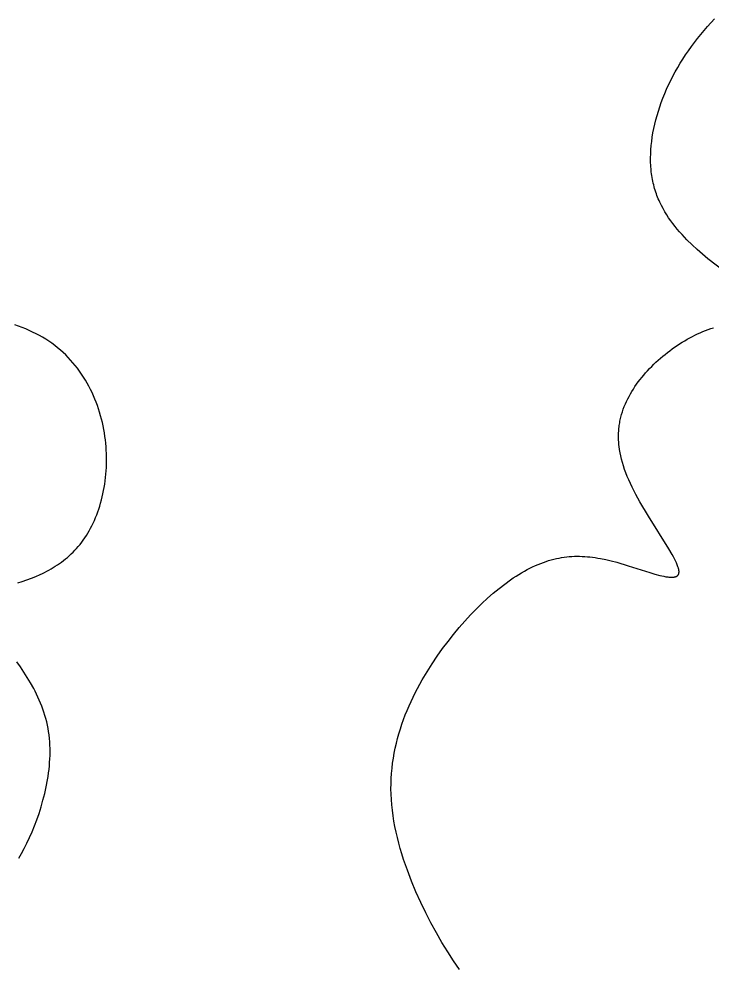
# Model space of a CAD drawing. Extents: x 238 to 525, y 206 to 336.
# Drawn here: x 368.9 to 407.3, y 265.7 to 318.2 of the extents above; entities that cross this region are included whole.
import ezdxf

# ---------------------------------------------------------------- set-up
doc = ezdxf.new("R2010")
doc.units = 0
doc.layers.get('0').update_dxf_attribs({"linetype": 'CONTINUOUS'})

msp = doc.modelspace()

# ---------------------------------------------------------------- linework, layer by layer
at = {"color": 7, "linetype": 'CONTINUOUS'}
for points in [[(409.574, 302.994), (407.124, 304.88), (406.826, 305.128), (406.531, 305.384), (406.24, 305.651), (405.957, 305.927), (405.819, 306.069), (405.683, 306.215), (405.55, 306.362), (405.421, 306.513), (405.295, 306.667), (405.173, 306.824), (405.055, 306.984), (404.942, 307.148), (404.833, 307.314), (404.729, 307.484), (404.63, 307.658), (404.537, 307.835), (404.45, 308.015), (404.408, 308.107), (404.368, 308.199), (404.33, 308.293), (404.293, 308.387), (404.259, 308.483), (404.225, 308.579), (404.194, 308.676), (404.164, 308.775), (404.136, 308.874), (404.11, 308.975), (404.086, 309.076), (404.064, 309.178), (404.043, 309.281), (404.024, 309.386), (404.008, 309.491), (403.993, 309.597), (403.98, 309.704), (403.969, 309.812), (403.952, 310.029), (403.942, 310.25), (403.939, 310.474), (403.944, 310.701), (403.955, 310.93), (403.974, 311.161), (404, 311.394), (404.032, 311.629), (404.071, 311.866), (404.118, 312.105), (404.17, 312.344), (404.23, 312.585), (404.296, 312.827), (404.369, 313.069), (404.448, 313.312), (404.533, 313.556), (404.625, 313.799), (404.724, 314.042), (404.828, 314.285), (404.939, 314.528), (405.056, 314.77), (405.179, 315.011), (405.308, 315.251), (405.443, 315.49), (405.583, 315.727), (405.73, 315.963), (405.883, 316.196), (406.041, 316.428), (406.205, 316.658), (406.374, 316.885), (406.549, 317.11), (406.728, 317.332), (406.913, 317.551), (407.101, 317.768), (407.491, 318.192)], [(368.832, 286.88), (369.082, 286.958), (369.332, 287.042), (369.582, 287.133), (369.831, 287.233), (370.077, 287.342), (370.199, 287.4), (370.32, 287.46), (370.441, 287.522), (370.56, 287.587), (370.679, 287.655), (370.797, 287.725), (370.913, 287.798), (371.028, 287.873), (371.142, 287.952), (371.254, 288.033), (371.365, 288.117), (371.474, 288.204), (371.582, 288.294), (371.688, 288.387), (371.792, 288.483), (371.895, 288.583), (371.995, 288.686), (372.093, 288.792), (372.189, 288.901), (372.283, 289.014), (372.375, 289.131), (372.464, 289.251), (372.551, 289.375), (372.636, 289.502), (372.717, 289.633), (372.797, 289.768), (372.873, 289.907), (372.946, 290.05), (373.017, 290.196), (373.085, 290.346), (373.15, 290.499), (373.211, 290.655), (373.27, 290.814), (373.326, 290.977), (373.378, 291.142), (373.428, 291.309), (373.474, 291.48), (373.516, 291.652), (373.556, 291.827), (373.592, 292.004), (373.625, 292.183), (373.654, 292.364), (373.679, 292.547), (373.701, 292.731), (373.719, 292.916), (373.734, 293.103), (373.745, 293.291), (373.752, 293.48), (373.755, 293.67), (373.755, 293.861), (373.75, 294.053), (373.742, 294.244), (373.729, 294.437), (373.713, 294.629), (373.692, 294.821), (373.667, 295.014), (373.638, 295.206), (373.605, 295.398), (373.567, 295.589), (373.525, 295.78), (373.478, 295.97), (373.428, 296.16), (373.373, 296.348), (373.313, 296.535), (373.25, 296.72), (373.181, 296.904), (373.109, 297.087), (373.032, 297.268), (372.95, 297.447), (372.865, 297.624), (372.774, 297.798), (372.68, 297.971), (372.581, 298.141), (372.477, 298.308), (372.369, 298.473), (372.257, 298.634), (372.14, 298.793), (372.018, 298.949), (371.892, 299.101), (371.762, 299.25), (371.627, 299.395), (371.487, 299.536), (371.343, 299.674), (371.195, 299.807), (371.042, 299.936), (370.884, 300.062), (370.722, 300.182), (370.555, 300.298), (370.384, 300.409), (370.208, 300.516), (370.027, 300.617), (369.842, 300.714), (369.654, 300.806), (369.462, 300.894), (369.268, 300.978), (369.071, 301.058), (368.671, 301.208)], [(393.33, 265.41), (393.005, 265.888), (392.684, 266.387), (392.366, 266.906), (392.056, 267.441), (391.754, 267.993), (391.462, 268.558), (391.183, 269.134), (390.919, 269.721), (390.672, 270.316), (390.443, 270.917), (390.236, 271.522), (390.14, 271.826), (390.051, 272.13), (389.968, 272.434), (389.891, 272.738), (389.821, 273.042), (389.758, 273.345), (389.703, 273.648), (389.655, 273.949), (389.614, 274.25), (389.582, 274.549), (389.558, 274.846), (389.543, 275.141), (389.536, 275.434), (389.538, 275.725), (389.548, 276.014), (389.567, 276.3), (389.593, 276.584), (389.626, 276.866), (389.668, 277.145), (389.716, 277.422), (389.771, 277.697), (389.833, 277.969), (389.901, 278.238), (389.976, 278.505), (390.056, 278.769), (390.142, 279.03), (390.234, 279.289), (390.331, 279.545), (390.433, 279.798), (390.54, 280.048), (390.651, 280.295), (390.766, 280.54), (390.886, 280.781), (391.009, 281.02), (391.267, 281.488), (391.536, 281.943), (391.817, 282.385), (392.106, 282.814), (392.401, 283.23), (392.702, 283.632), (393.007, 284.02), (393.315, 284.393), (393.627, 284.751), (393.941, 285.095), (394.257, 285.422), (394.575, 285.734), (394.893, 286.03), (395.212, 286.309), (395.529, 286.571), (395.846, 286.815), (396.162, 287.042), (396.319, 287.149), (396.475, 287.252), (396.631, 287.349), (396.786, 287.443), (396.94, 287.531), (397.093, 287.615), (397.245, 287.694), (397.396, 287.768), (397.546, 287.838), (397.695, 287.902), (397.843, 287.962), (397.99, 288.018), (398.137, 288.068), (398.282, 288.115), (398.427, 288.157), (398.571, 288.195), (398.715, 288.228), (398.859, 288.258), (399.002, 288.283), (399.145, 288.305), (399.287, 288.322), (399.43, 288.336), (399.572, 288.346), (399.715, 288.352), (399.858, 288.355), (400, 288.354), (400.144, 288.35), (400.287, 288.342), (400.431, 288.331), (400.576, 288.317), (400.721, 288.3), (400.867, 288.28), (401.013, 288.257), (401.161, 288.231), (401.458, 288.17), (401.76, 288.099), (402.067, 288.019), (402.692, 287.833), (403.906, 287.447), (404.183, 287.366), (404.443, 287.297), (404.565, 287.268), (404.682, 287.243), (404.793, 287.222), (404.846, 287.214), (404.898, 287.207), (404.948, 287.201), (404.996, 287.197), (405.042, 287.194), (405.086, 287.192), (405.108, 287.192), (405.129, 287.192), (405.15, 287.193), (405.17, 287.194), (405.189, 287.196), (405.209, 287.197), (405.227, 287.2), (405.245, 287.202), (405.263, 287.205), (405.28, 287.209), (405.296, 287.213), (405.304, 287.215), (405.312, 287.217), (405.32, 287.22), (405.328, 287.222), (405.335, 287.225), (405.343, 287.228), (405.35, 287.23), (405.357, 287.233), (405.364, 287.236), (405.371, 287.24), (405.377, 287.243), (405.384, 287.246), (405.39, 287.25), (405.396, 287.254), (405.403, 287.258), (405.408, 287.261), (405.414, 287.265), (405.42, 287.27), (405.425, 287.274), (405.431, 287.278), (405.436, 287.283), (405.441, 287.288), (405.446, 287.292), (405.451, 287.297), (405.455, 287.302), (405.46, 287.308), (405.464, 287.313), (405.468, 287.318), (405.472, 287.324), (405.476, 287.33), (405.479, 287.336), (405.483, 287.342), (405.486, 287.348), (405.489, 287.354), (405.492, 287.36), (405.495, 287.367), (405.498, 287.374), (405.5, 287.38), (405.503, 287.387), (405.505, 287.394), (405.507, 287.402), (405.509, 287.409), (405.51, 287.417), (405.512, 287.424), (405.513, 287.432), (405.514, 287.44), (405.515, 287.448), (405.516, 287.456), (405.517, 287.465), (405.517, 287.473), (405.517, 287.482), (405.518, 287.491), (405.517, 287.5), (405.517, 287.509), (405.517, 287.518), (405.516, 287.528), (405.515, 287.547), (405.512, 287.567), (405.509, 287.588), (405.505, 287.609), (405.501, 287.631), (405.495, 287.653), (405.489, 287.676), (405.483, 287.7), (405.476, 287.724), (405.459, 287.774), (405.44, 287.826), (405.419, 287.881), (405.395, 287.937), (405.369, 287.996), (405.341, 288.057), (405.278, 288.184), (405.207, 288.319), (405.129, 288.461), (404.952, 288.765), (403.826, 290.58), (403.35, 291.385), (403.126, 291.791), (402.917, 292.196), (402.82, 292.397), (402.729, 292.597), (402.643, 292.794), (402.565, 292.99), (402.494, 293.182), (402.43, 293.372), (402.373, 293.559), (402.323, 293.744), (402.28, 293.926), (402.244, 294.106), (402.215, 294.283), (402.192, 294.457), (402.183, 294.544), (402.175, 294.63), (402.169, 294.715), (402.165, 294.8), (402.162, 294.884), (402.161, 294.967), (402.161, 295.05), (402.163, 295.133), (402.166, 295.214), (402.17, 295.296), (402.176, 295.377), (402.184, 295.457), (402.192, 295.536), (402.202, 295.616), (402.214, 295.694), (402.227, 295.772), (402.241, 295.85), (402.257, 295.927), (402.292, 296.08), (402.332, 296.231), (402.377, 296.38), (402.426, 296.527), (402.481, 296.672), (402.54, 296.815), (402.604, 296.957), (402.671, 297.097), (402.743, 297.236), (402.819, 297.372), (402.899, 297.508), (402.983, 297.641), (403.07, 297.773), (403.161, 297.904), (403.256, 298.034), (403.353, 298.162), (403.454, 298.288), (403.558, 298.413), (403.665, 298.537), (403.774, 298.659), (403.887, 298.779), (404.002, 298.897), (404.119, 299.014), (404.239, 299.128), (404.361, 299.241), (404.486, 299.351), (404.612, 299.459), (404.741, 299.565), (404.872, 299.669), (405.004, 299.77), (405.138, 299.868), (405.274, 299.964), (405.411, 300.058), (405.549, 300.148), (405.689, 300.236), (405.83, 300.321), (405.972, 300.403), (406.115, 300.482), (406.259, 300.558), (406.403, 300.63), (406.548, 300.7), (406.694, 300.766), (406.84, 300.828), (406.987, 300.888), (407.133, 300.943), (407.28, 300.995), (407.427, 301.043)], [(368.89, 271.591), (369.043, 271.857), (369.192, 272.136), (369.339, 272.427), (369.482, 272.732), (369.621, 273.05), (369.757, 273.381), (369.886, 273.723), (370.009, 274.076), (370.123, 274.437), (370.229, 274.806), (370.324, 275.181), (370.409, 275.56), (370.481, 275.944), (370.512, 276.136), (370.539, 276.329), (370.563, 276.523), (370.583, 276.716), (370.599, 276.909), (370.611, 277.102), (370.618, 277.295), (370.622, 277.487), (370.62, 277.678), (370.615, 277.868), (370.604, 278.058), (370.589, 278.246), (370.568, 278.433), (370.542, 278.618), (370.511, 278.801), (370.475, 278.983), (370.434, 279.163), (370.388, 279.341), (370.337, 279.518), (370.282, 279.692), (370.223, 279.865), (370.161, 280.036), (370.094, 280.205), (370.024, 280.371), (369.95, 280.536), (369.874, 280.699), (369.794, 280.86), (369.712, 281.019), (369.54, 281.33), (369.359, 281.633), (369.171, 281.926), (368.979, 282.211), (368.782, 282.486)]]:
    msp.add_lwpolyline(points, dxfattribs=at)

doc.saveas('drawing.dxf')
